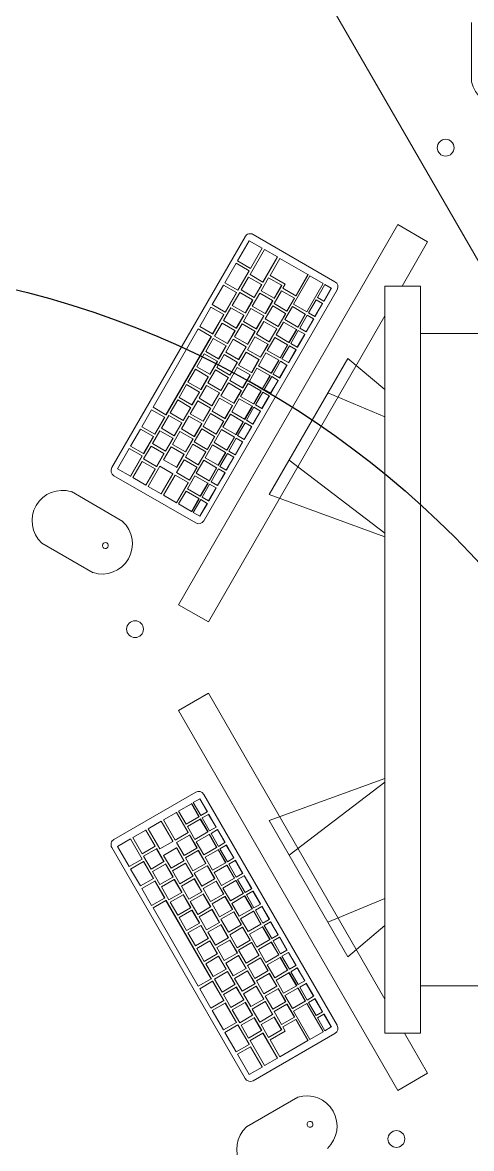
# Model space of a CAD drawing. Header units: millimetres. Extents: x 155920 to 295199, y -4084 to 97293.
# Drawn here: x 175965 to 176446, y 23369 to 24574 of the extents above; entities that cross this region are included whole.
import ezdxf

# ---------------------------------------------------------------- set-up
doc = ezdxf.new("R2010")
doc.units = ezdxf.units.MM
doc.header["$MEASUREMENT"] = 0
for name, color, linetype, lineweight in [('A-GENM', 8, 'CONTINUOUS', 9), ('E-ELEC-EQPM', 8, 'CONTINUOUS', 9), ('I-FURN', 8, 'CONTINUOUS', 9)]:
    doc.layers.add(name, color=color, linetype=linetype, lineweight=lineweight)
doc.layers.add('Social Distancing', color=7, linetype='CONTINUOUS')

msp = doc.modelspace()

# ---------------------------------------------------------------- linework, layer by layer
at = {"layer": 'A-GENM'}
for p, q in [((176445.9, 24574.1), (176445.9, 24510.6)), ((176060.5, 24097.6), (176203.3, 24344.8)), ((176212, 24347.2), (176299.6, 24296.6)), ((176207.7, 24340.5), (176195.2, 24318.9)), ((176221.5, 24332.5), (176207.7, 24340.5)), ((176224.1, 24331.1), (176208.6, 24304.2)), ((176209, 24310.9), (176221.5, 24332.5)), ((176221.7, 24332.4), (176209.2, 24310.8)), ((176221.5, 24332.5), (176221.7, 24332.4)), ((176237.9, 24323.1), (176224.1, 24331.1)), ((176195.2, 24318.9), (176209, 24310.9)), ((176222.4, 24296.2), (176237.9, 24323.1)), ((176238.1, 24322.9), (176222.6, 24296.1)), ((176240.5, 24321.6), (176230, 24303.4)), ((176237.9, 24323.1), (176238.1, 24322.9)), ((176270.7, 24304.2), (176240.5, 24321.6)), ((176193.7, 24316.3), (176181.7, 24295.5)), ((176207.5, 24308.3), (176193.7, 24316.3)), ((176195.5, 24287.5), (176207.5, 24308.3)), ((176207.7, 24308.2), (176195.7, 24287.4)), ((176207.5, 24308.3), (176207.7, 24308.2)), ((176209, 24310.9), (176209.2, 24310.8)), ((176181.7, 24295.5), (176195.5, 24287.5)), ((176207.1, 24301.6), (176199.1, 24287.8)), ((176220.9, 24293.6), (176207.1, 24301.6)), ((176208.6, 24304.2), (176222.4, 24296.2)), ((176212.9, 24279.8), (176220.9, 24293.6)), ((176221.1, 24293.5), (176213.1, 24279.6)), ((176228.5, 24300.8), (176220.5, 24287)), ((176220.9, 24293.6), (176221.1, 24293.5)), ((176222.4, 24296.2), (176222.6, 24296.1)), ((176242.3, 24292.8), (176228.5, 24300.8)), ((176230, 24303.4), (176246.4, 24293.9)), ((176246.4, 24293.9), (176243.9, 24289.6)), ((176272.8, 24302.9), (176255.3, 24272.6)), ((176257.7, 24281.6), (176270.7, 24304.2)), ((176270.9, 24304), (176257.9, 24281.5)), ((176269.3, 24264.5), (176286.8, 24294.8)), ((176287.1, 24294.7), (176269.6, 24264.4)), ((176270.7, 24304.2), (176270.9, 24304)), ((176286.8, 24294.8), (176272.8, 24302.9)), ((176288.8, 24293.7), (176280.8, 24279.8)), ((176286.8, 24294.8), (176287.1, 24294.7)), ((176295.7, 24289.7), (176288.8, 24293.7)), ((176301.9, 24287.9), (176159.1, 24040.6)), ((176180.2, 24292.9), (176168.2, 24272.1)), ((176194, 24284.9), (176180.2, 24292.9)), ((176182, 24264.1), (176194, 24284.9)), ((176194.2, 24284.8), (176182.2, 24264)), ((176197.6, 24285.2), (176189.6, 24271.3)), ((176194, 24284.9), (176194.2, 24284.8)), ((176195.5, 24287.5), (176195.7, 24287.4)), ((176211.4, 24277.2), (176197.6, 24285.2)), ((176199.1, 24287.8), (176212.9, 24279.8)), ((176219, 24284.4), (176211, 24270.5)), ((176232.8, 24276.4), (176219, 24284.4)), ((176220.5, 24287), (176234.3, 24279)), ((176234.3, 24279), (176242.3, 24292.8)), ((176242.4, 24287), (176234.4, 24273.2)), ((176242.5, 24292.7), (176234.5, 24278.8)), ((176242.3, 24292.8), (176242.5, 24292.7)), ((176256.2, 24279), (176242.4, 24287)), ((176243.9, 24289.6), (176257.7, 24281.6)), ((176257.7, 24281.6), (176257.9, 24281.5)), ((176287.7, 24275.9), (176295.7, 24289.7)), ((176295.9, 24289.6), (176287.9, 24275.7)), ((176295.7, 24289.7), (176295.9, 24289.6)), ((176166.7, 24269.5), (176154.7, 24248.7)), ((176180.5, 24261.5), (176166.7, 24269.5)), ((176168.2, 24272.1), (176182, 24264.1)), ((176189.6, 24271.3), (176203.4, 24263.3)), ((176203.4, 24263.3), (176211.4, 24277.2)), ((176211.6, 24277), (176203.6, 24263.2)), ((176211, 24270.5), (176224.8, 24262.5)), ((176211.4, 24277.2), (176211.6, 24277)), ((176212.9, 24279.8), (176213.1, 24279.6)), ((176224.8, 24262.5), (176232.8, 24276.4)), ((176232.9, 24270.6), (176224.9, 24256.7)), ((176233, 24276.2), (176225, 24262.4)), ((176232.8, 24276.4), (176233, 24276.2)), ((176246.7, 24262.6), (176232.9, 24270.6)), ((176234.3, 24279), (176234.5, 24278.8)), ((176234.4, 24273.2), (176248.2, 24265.2)), ((176254, 24269.9), (176246, 24256)), ((176248.2, 24265.2), (176256.2, 24279)), ((176256.4, 24278.9), (176248.4, 24265)), ((176267.8, 24261.9), (176254, 24269.9)), ((176255.3, 24272.6), (176269.3, 24264.5)), ((176256.2, 24279), (176256.4, 24278.9)), ((176279.3, 24277.2), (176271.3, 24263.4)), ((176278.2, 24259.4), (176286.2, 24273.3)), ((176286.4, 24273.1), (176278.4, 24259.3)), ((176286.2, 24273.3), (176279.3, 24277.2)), ((176280.8, 24279.8), (176287.7, 24275.9)), ((176286.2, 24273.3), (176286.4, 24273.1)), ((176287.7, 24275.9), (176287.9, 24275.7)), ((176168.5, 24240.7), (176180.5, 24261.5)), ((176180.7, 24261.4), (176168.7, 24240.6)), ((176188.1, 24268.7), (176180.1, 24254.9)), ((176180.5, 24261.5), (176180.7, 24261.4)), ((176182, 24264.1), (176182.2, 24264)), ((176201.9, 24260.7), (176188.1, 24268.7)), ((176193.9, 24246.9), (176201.9, 24260.7)), ((176202.1, 24260.6), (176194.1, 24246.7)), ((176209.5, 24267.9), (176201.5, 24254)), ((176201.9, 24260.7), (176202.1, 24260.6)), ((176203.4, 24263.3), (176203.6, 24263.2)), ((176223.3, 24259.9), (176209.5, 24267.9)), ((176215.3, 24246.1), (176223.3, 24259.9)), ((176223.5, 24259.8), (176215.5, 24245.9)), ((176223.3, 24259.9), (176223.5, 24259.8)), ((176224.8, 24262.5), (176225, 24262.4)), ((176238.7, 24248.7), (176246.7, 24262.6)), ((176246.9, 24262.4), (176238.9, 24248.6)), ((176246.7, 24262.6), (176246.9, 24262.4)), ((176248.2, 24265.2), (176248.4, 24265)), ((176259.8, 24248.1), (176267.8, 24261.9)), ((176268.1, 24261.8), (176260.1, 24247.9)), ((176269.8, 24260.8), (176261.8, 24246.9)), ((176267.8, 24261.9), (176268.1, 24261.8)), ((176269.3, 24264.5), (176269.6, 24264.4)), ((176276.7, 24256.8), (176269.8, 24260.8)), ((176271.3, 24263.4), (176278.2, 24259.4)), ((176278.2, 24259.4), (176278.4, 24259.3)), ((176153.2, 24246.1), (176104.7, 24162.1)), ((176167, 24238.1), (176153.2, 24246.1)), ((176154.7, 24248.7), (176168.5, 24240.7)), ((176178.6, 24252.3), (176170.6, 24238.4)), ((176192.4, 24244.3), (176178.6, 24252.3)), ((176180.1, 24254.9), (176193.9, 24246.9)), ((176200, 24251.5), (176192, 24237.6)), ((176193.9, 24246.9), (176194.1, 24246.7)), ((176213.8, 24243.5), (176200, 24251.5)), ((176201.5, 24254), (176215.3, 24246.1)), ((176215.3, 24246.1), (176215.5, 24245.9)), ((176223.4, 24254.1), (176215.4, 24240.3)), ((176237.2, 24246.1), (176223.4, 24254.1)), ((176224.9, 24256.7), (176238.7, 24248.7)), ((176229.2, 24232.3), (176237.2, 24246.1)), ((176237.4, 24246), (176229.4, 24232.1)), ((176244.5, 24253.4), (176236.5, 24239.6)), ((176237.2, 24246.1), (176237.4, 24246)), ((176238.7, 24248.7), (176238.9, 24248.6)), ((176258.3, 24245.5), (176244.5, 24253.4)), ((176246, 24256), (176259.8, 24248.1)), ((176250.3, 24231.6), (176258.3, 24245.5)), ((176258.6, 24245.3), (176250.6, 24231.5)), ((176258.3, 24245.5), (176258.6, 24245.3)), ((176259.8, 24248.1), (176260.1, 24247.9)), ((176261.8, 24246.9), (176268.7, 24242.9)), ((176268.7, 24242.9), (176276.7, 24256.8)), ((176276.9, 24256.7), (176268.9, 24242.8)), ((176276.7, 24256.8), (176276.9, 24256.7)), ((176118.5, 24154.1), (176167, 24238.1)), ((176167.2, 24238), (176118.7, 24154)), ((176169.1, 24235.8), (176161.1, 24221.9)), ((176167, 24238.1), (176167.2, 24238)), ((176168.5, 24240.7), (176168.7, 24240.6)), ((176182.9, 24227.8), (176169.1, 24235.8)), ((176170.6, 24238.4), (176184.4, 24230.4)), ((176190.5, 24235), (176182.5, 24221.1)), ((176184.4, 24230.4), (176192.4, 24244.3)), ((176192.6, 24244.1), (176184.6, 24230.3)), ((176204.3, 24227), (176190.5, 24235)), ((176192, 24237.6), (176205.8, 24229.6)), ((176192.4, 24244.3), (176192.6, 24244.1)), ((176205.8, 24229.6), (176213.8, 24243.5)), ((176213.9, 24237.7), (176205.9, 24223.8)), ((176214, 24243.3), (176206, 24229.5)), ((176213.8, 24243.5), (176214, 24243.3)), ((176227.7, 24229.7), (176213.9, 24237.7)), ((176215.4, 24240.3), (176229.2, 24232.3)), ((176235, 24237), (176227, 24223.1)), ((176248.8, 24229), (176235, 24237)), ((176236.5, 24239.6), (176250.3, 24231.6)), ((176260.3, 24244.3), (176252.3, 24230.5)), ((176259.2, 24226.5), (176267.2, 24240.3)), ((176267.4, 24240.2), (176259.4, 24226.4)), ((176267.2, 24240.3), (176260.3, 24244.3)), ((176267.2, 24240.3), (176267.4, 24240.2)), ((176268.7, 24242.9), (176268.9, 24242.8)), ((176161.1, 24221.9), (176174.9, 24214)), ((176174.9, 24214), (176182.9, 24227.8)), ((176183.1, 24227.7), (176175.1, 24213.8)), ((176182.5, 24221.1), (176196.3, 24213.2)), ((176182.9, 24227.8), (176183.1, 24227.7)), ((176184.4, 24230.4), (176184.6, 24230.3)), ((176196.3, 24213.2), (176204.3, 24227)), ((176204.4, 24221.2), (176196.4, 24207.3)), ((176204.5, 24226.9), (176196.5, 24213)), ((176204.3, 24227), (176204.5, 24226.9)), ((176218.2, 24213.2), (176204.4, 24221.2)), ((176205.8, 24229.6), (176206, 24229.5)), ((176205.9, 24223.8), (176219.7, 24215.8)), ((176219.7, 24215.8), (176227.7, 24229.7)), ((176227.9, 24229.5), (176219.9, 24215.7)), ((176227, 24223.1), (176240.8, 24215.2)), ((176227.7, 24229.7), (176227.9, 24229.5)), ((176229.2, 24232.3), (176229.4, 24232.1)), ((176240.8, 24215.2), (176248.8, 24229)), ((176249.1, 24228.9), (176241.1, 24215)), ((176250.8, 24227.9), (176242.8, 24214)), ((176248.8, 24229), (176249.1, 24228.9)), ((176249.7, 24210), (176257.7, 24223.9)), ((176257.9, 24223.8), (176249.9, 24209.9)), ((176250.3, 24231.6), (176250.6, 24231.5)), ((176257.7, 24223.9), (176250.8, 24227.9)), ((176252.3, 24230.5), (176259.2, 24226.5)), ((176257.7, 24223.9), (176257.9, 24223.8)), ((176259.2, 24226.5), (176259.4, 24226.4)), ((176159.6, 24219.3), (176151.6, 24205.5)), ((176173.4, 24211.4), (176159.6, 24219.3)), ((176165.4, 24197.5), (176173.4, 24211.4)), ((176173.6, 24211.2), (176165.6, 24197.4)), ((176181, 24218.5), (176173, 24204.7)), ((176173.4, 24211.4), (176173.6, 24211.2)), ((176174.9, 24214), (176175.1, 24213.8)), ((176194.8, 24210.6), (176181, 24218.5)), ((176186.8, 24196.7), (176194.8, 24210.6)), ((176195, 24210.4), (176187, 24196.6)), ((176194.8, 24210.6), (176195, 24210.4)), ((176196.3, 24213.2), (176196.5, 24213)), ((176210.2, 24199.4), (176218.2, 24213.2)), ((176218.4, 24213.1), (176210.4, 24199.2)), ((176225.5, 24220.5), (176217.5, 24206.7)), ((176218.2, 24213.2), (176218.4, 24213.1)), ((176219.7, 24215.8), (176219.9, 24215.7)), ((176239.3, 24212.6), (176225.5, 24220.5)), ((176231.3, 24198.7), (176239.3, 24212.6)), ((176239.6, 24212.4), (176231.6, 24198.6)), ((176241.3, 24211.4), (176233.3, 24197.6)), ((176239.3, 24212.6), (176239.6, 24212.4)), ((176240.8, 24215.2), (176241.1, 24215)), ((176248.2, 24207.4), (176241.3, 24211.4)), ((176242.8, 24214), (176249.7, 24210)), ((176249.7, 24210), (176249.9, 24209.9)), ((176150.1, 24202.9), (176142.1, 24189)), ((176163.9, 24194.9), (176150.1, 24202.9)), ((176151.6, 24205.5), (176165.4, 24197.5)), ((176171.5, 24202.1), (176163.5, 24188.2)), ((176165.4, 24197.5), (176165.6, 24197.4)), ((176185.3, 24194.1), (176171.5, 24202.1)), ((176173, 24204.7), (176186.8, 24196.7)), ((176186.8, 24196.7), (176187, 24196.6)), ((176194.9, 24204.7), (176186.9, 24190.9)), ((176208.7, 24196.8), (176194.9, 24204.7)), ((176196.4, 24207.3), (176210.2, 24199.4)), ((176200.7, 24182.9), (176208.7, 24196.8)), ((176216, 24204.1), (176208, 24190.2)), ((176208.7, 24196.8), (176208.9, 24196.6)), ((176210.2, 24199.4), (176210.4, 24199.2)), ((176229.8, 24196.1), (176216, 24204.1)), ((176217.5, 24206.7), (176231.3, 24198.7)), ((176231.3, 24198.7), (176231.6, 24198.6)), ((176233.3, 24197.6), (176240.2, 24193.6)), ((176240.2, 24193.6), (176248.2, 24207.4)), ((176248.4, 24207.3), (176240.4, 24193.4)), ((176248.2, 24207.4), (176248.4, 24207.3)), ((176140.6, 24186.4), (176132.6, 24172.6)), ((176154.4, 24178.5), (176140.6, 24186.4)), ((176142.1, 24189), (176155.9, 24181.1)), ((176162, 24185.6), (176154, 24171.8)), ((176155.9, 24181.1), (176163.9, 24194.9)), ((176164.1, 24194.8), (176156.1, 24180.9)), ((176175.8, 24177.7), (176162, 24185.6)), ((176163.5, 24188.2), (176177.3, 24180.2)), ((176163.9, 24194.9), (176164.1, 24194.8)), ((176177.3, 24180.2), (176185.3, 24194.1)), ((176185.4, 24188.3), (176177.4, 24174.4)), ((176185.5, 24194), (176177.5, 24180.1)), ((176185.3, 24194.1), (176185.5, 24194)), ((176199.2, 24180.3), (176185.4, 24188.3)), ((176186.9, 24190.9), (176200.7, 24182.9)), ((176206.5, 24187.6), (176198.5, 24173.8)), ((176208.9, 24196.6), (176200.9, 24182.8)), ((176220.3, 24179.6), (176206.5, 24187.6)), ((176208, 24190.2), (176221.8, 24182.2)), ((176221.8, 24182.2), (176229.8, 24196.1)), ((176230.1, 24196), (176222.1, 24182.1)), ((176231.8, 24195), (176223.8, 24181.1)), ((176229.8, 24196.1), (176230.1, 24196)), ((176230.7, 24177.1), (176238.7, 24191)), ((176238.9, 24190.8), (176230.9, 24177)), ((176238.7, 24191), (176231.8, 24195)), ((176238.7, 24191), (176238.9, 24190.8)), ((176240.2, 24193.6), (176240.4, 24193.4)), ((176132.6, 24172.6), (176146.4, 24164.6)), ((176146.4, 24164.6), (176154.4, 24178.5)), ((176154.6, 24178.3), (176146.6, 24164.5)), ((176154.4, 24178.5), (176154.6, 24178.3)), ((176155.9, 24181.1), (176156.1, 24180.9)), ((176167.8, 24163.8), (176175.8, 24177.7)), ((176176, 24177.5), (176168, 24163.7)), ((176175.8, 24177.7), (176176, 24177.5)), ((176177.3, 24180.2), (176177.5, 24180.1)), ((176177.4, 24174.4), (176191.2, 24166.5)), ((176191.2, 24166.5), (176199.2, 24180.3)), ((176199.4, 24180.2), (176191.4, 24166.3)), ((176198.5, 24173.8), (176212.3, 24165.8)), ((176199.2, 24180.3), (176199.4, 24180.2)), ((176200.7, 24182.9), (176200.9, 24182.8)), ((176212.3, 24165.8), (176220.3, 24179.6)), ((176220.6, 24179.5), (176212.6, 24165.7)), ((176222.3, 24178.5), (176214.3, 24164.7)), ((176220.3, 24179.6), (176220.6, 24179.5)), ((176221.2, 24160.7), (176229.2, 24174.5)), ((176229.4, 24174.4), (176221.4, 24160.5)), ((176221.8, 24182.2), (176222.1, 24182.1)), ((176229.2, 24174.5), (176222.3, 24178.5)), ((176223.8, 24181.1), (176230.7, 24177.1)), ((176229.2, 24174.5), (176229.4, 24174.4)), ((176230.7, 24177.1), (176230.9, 24177)), ((176104.7, 24162.1), (176118.5, 24154.1)), ((176131.1, 24170), (176123.1, 24156.1)), ((176144.9, 24162), (176131.1, 24170)), ((176136.9, 24148.1), (176144.9, 24162)), ((176145.1, 24161.9), (176137.1, 24148)), ((176152.5, 24169.2), (176144.5, 24155.3)), ((176144.9, 24162), (176145.1, 24161.9)), ((176146.4, 24164.6), (176146.6, 24164.5)), ((176166.3, 24161.2), (176152.5, 24169.2)), ((176154, 24171.8), (176167.8, 24163.8)), ((176158.3, 24147.3), (176166.3, 24161.2)), ((176166.5, 24161.1), (176158.5, 24147.2)), ((176166.3, 24161.2), (176166.5, 24161.1)), ((176167.8, 24163.8), (176168, 24163.7)), ((176175.9, 24171.8), (176167.9, 24158)), ((176189.7, 24163.9), (176175.9, 24171.8)), ((176181.7, 24150), (176189.7, 24163.9)), ((176189.9, 24163.7), (176181.9, 24149.9)), ((176197, 24171.2), (176189, 24157.3)), ((176189.7, 24163.9), (176189.9, 24163.7)), ((176191.2, 24166.5), (176191.4, 24166.3)), ((176210.8, 24163.2), (176197, 24171.2)), ((176202.8, 24149.3), (176210.8, 24163.2)), ((176211.1, 24163.1), (176203.1, 24149.2)), ((176212.8, 24162.1), (176204.8, 24148.2)), ((176210.8, 24163.2), (176211.1, 24163.1)), ((176212.3, 24165.8), (176212.6, 24165.7)), ((176219.7, 24158.1), (176212.8, 24162.1)), ((176214.3, 24164.7), (176221.2, 24160.7)), ((176221.2, 24160.7), (176221.4, 24160.5)), ((176103.2, 24159.5), (176092.7, 24141.3)), ((176117, 24151.5), (176103.2, 24159.5)), ((176106.5, 24133.4), (176117, 24151.5)), ((176117.2, 24151.4), (176106.7, 24133.2)), ((176121.6, 24153.5), (176113.6, 24139.7)), ((176117, 24151.5), (176117.2, 24151.4)), ((176118.5, 24154.1), (176118.7, 24154)), ((176135.4, 24145.5), (176121.6, 24153.5)), ((176123.1, 24156.1), (176136.9, 24148.1)), ((176143, 24152.7), (176135, 24138.9)), ((176156.8, 24144.7), (176143, 24152.7)), ((176144.5, 24155.3), (176158.3, 24147.3)), ((176166.4, 24155.4), (176158.4, 24141.5)), ((176180.2, 24147.4), (176166.4, 24155.4)), ((176167.9, 24158), (176181.7, 24150)), ((176187.5, 24154.7), (176179.5, 24140.9)), ((176181.7, 24150), (176181.9, 24149.9)), ((176201.3, 24146.7), (176187.5, 24154.7)), ((176189, 24157.3), (176202.8, 24149.3)), ((176202.8, 24149.3), (176203.1, 24149.2)), ((176211.7, 24144.2), (176219.7, 24158.1)), ((176219.9, 24157.9), (176211.9, 24144.1)), ((176219.7, 24158.1), (176219.9, 24157.9)), ((176091.2, 24138.7), (176080.7, 24120.5)), ((176105, 24130.8), (176091.2, 24138.7)), ((176092.7, 24141.3), (176106.5, 24133.4)), ((176112.1, 24137.1), (176104.1, 24123.2)), ((176125.9, 24129.1), (176112.1, 24137.1)), ((176113.6, 24139.7), (176127.4, 24131.7)), ((176127.4, 24131.7), (176135.4, 24145.5)), ((176135.6, 24145.4), (176127.6, 24131.6)), ((176135, 24138.9), (176148.8, 24130.9)), ((176135.4, 24145.5), (176135.6, 24145.4)), ((176136.9, 24148.1), (176137.1, 24148)), ((176148.8, 24130.9), (176156.8, 24144.7)), ((176156.9, 24138.9), (176148.9, 24125.1)), ((176157, 24144.6), (176149, 24130.7)), ((176156.8, 24144.7), (176157, 24144.6)), ((176170.7, 24130.9), (176156.9, 24138.9)), ((176158.3, 24147.3), (176158.5, 24147.2)), ((176158.4, 24141.5), (176172.2, 24133.5)), ((176178, 24138.3), (176170, 24124.4)), ((176172.2, 24133.5), (176180.2, 24147.4)), ((176180.4, 24147.3), (176172.4, 24133.4)), ((176191.8, 24130.3), (176178, 24138.3)), ((176179.5, 24140.9), (176193.3, 24132.9)), ((176180.2, 24147.4), (176180.4, 24147.3)), ((176193.3, 24132.9), (176201.3, 24146.7)), ((176201.6, 24146.6), (176193.6, 24132.7)), ((176203.3, 24145.6), (176195.3, 24131.8)), ((176201.3, 24146.7), (176201.6, 24146.6)), ((176202.2, 24127.8), (176210.2, 24141.6)), ((176210.4, 24141.5), (176202.4, 24127.6)), ((176210.2, 24141.6), (176203.3, 24145.6)), ((176204.8, 24148.2), (176211.7, 24144.2)), ((176210.2, 24141.6), (176210.4, 24141.5)), ((176211.7, 24144.2), (176211.9, 24144.1)), ((176094.5, 24112.6), (176105, 24130.8)), ((176105.2, 24130.6), (176094.7, 24112.4)), ((176105, 24130.8), (176105.2, 24130.6)), ((176106.5, 24133.4), (176106.7, 24133.2)), ((176117.9, 24115.2), (176125.9, 24129.1)), ((176126.1, 24129), (176118.1, 24115.1)), ((176133.5, 24136.3), (176125.5, 24122.4)), ((176125.9, 24129.1), (176126.1, 24129)), ((176127.4, 24131.7), (176127.6, 24131.6)), ((176147.3, 24128.3), (176133.5, 24136.3)), ((176139.3, 24114.4), (176147.3, 24128.3)), ((176147.5, 24128.2), (176139.5, 24114.3)), ((176147.3, 24128.3), (176147.5, 24128.2)), ((176148.8, 24130.9), (176149, 24130.7)), ((176148.9, 24125.1), (176162.7, 24117.1)), ((176162.7, 24117.1), (176170.7, 24130.9)), ((176170.9, 24130.8), (176162.9, 24117)), ((176170, 24124.4), (176183.8, 24116.4)), ((176170.7, 24130.9), (176170.9, 24130.8)), ((176172.2, 24133.5), (176172.4, 24133.4)), ((176183.8, 24116.4), (176191.8, 24130.3)), ((176192.1, 24130.1), (176184.1, 24116.3)), ((176193.8, 24129.2), (176185.8, 24115.3)), ((176191.8, 24130.3), (176192.1, 24130.1)), ((176192.7, 24111.3), (176200.7, 24125.2)), ((176200.9, 24125), (176192.9, 24111.2)), ((176193.3, 24132.9), (176193.6, 24132.7)), ((176200.7, 24125.2), (176193.8, 24129.2)), ((176195.3, 24131.8), (176202.2, 24127.8)), ((176200.7, 24125.2), (176200.9, 24125)), ((176202.2, 24127.8), (176202.4, 24127.6)), ((176079.2, 24117.9), (176066.7, 24096.3)), ((176093, 24110), (176079.2, 24117.9)), ((176080.7, 24120.5), (176094.5, 24112.6)), ((176094.5, 24112.6), (176094.7, 24112.4)), ((176102.6, 24120.6), (176094.6, 24106.8)), ((176116.4, 24112.6), (176102.6, 24120.6)), ((176104.1, 24123.2), (176117.9, 24115.2)), ((176108.4, 24098.8), (176116.4, 24112.6)), ((176116.6, 24112.5), (176108.6, 24098.6)), ((176124, 24119.8), (176116, 24106)), ((176116.4, 24112.6), (176116.6, 24112.5)), ((176117.9, 24115.2), (176118.1, 24115.1)), ((176137.8, 24111.8), (176124, 24119.8)), ((176125.5, 24122.4), (176139.3, 24114.4)), ((176139.3, 24114.4), (176139.5, 24114.3)), ((176147.4, 24122.5), (176139.4, 24108.6)), ((176161.2, 24114.5), (176147.4, 24122.5)), ((176153.2, 24100.6), (176161.2, 24114.5)), ((176161.4, 24114.4), (176153.4, 24100.5)), ((176168.5, 24121.8), (176160.5, 24108)), ((176161.2, 24114.5), (176161.4, 24114.4)), ((176162.7, 24117.1), (176162.9, 24117)), ((176182.3, 24113.8), (176168.5, 24121.8)), ((176174.3, 24100), (176182.3, 24113.8)), ((176182.6, 24113.7), (176174.6, 24099.8)), ((176184.3, 24112.7), (176176.3, 24098.8)), ((176182.3, 24113.8), (176182.6, 24113.7)), ((176183.8, 24116.4), (176184.1, 24116.3)), ((176191.2, 24108.7), (176184.3, 24112.7)), ((176185.8, 24115.3), (176192.7, 24111.3)), ((176080.5, 24088.3), (176093, 24110)), ((176093.2, 24109.8), (176080.7, 24088.2)), ((176093.1, 24104.2), (176083.1, 24086.8)), ((176093, 24110), (176093.2, 24109.8)), ((176106.9, 24096.2), (176093.1, 24104.2)), ((176094.6, 24106.8), (176108.4, 24098.8)), ((176116, 24106), (176129.8, 24098)), ((176129.8, 24098), (176137.8, 24111.8)), ((176137.9, 24106), (176129.9, 24092.2)), ((176138, 24111.7), (176130, 24097.8)), ((176137.8, 24111.8), (176138, 24111.7)), ((176151.7, 24098), (176137.9, 24106)), ((176139.4, 24108.6), (176153.2, 24100.6)), ((176159, 24105.4), (176151, 24091.5)), ((176153.2, 24100.6), (176153.4, 24100.5)), ((176172.8, 24097.4), (176159, 24105.4)), ((176160.5, 24108), (176174.3, 24100)), ((176183.2, 24094.9), (176191.2, 24108.7)), ((176191.4, 24108.6), (176183.4, 24094.7)), ((176191.2, 24108.7), (176191.4, 24108.6)), ((176192.7, 24111.3), (176192.9, 24111.2)), ((176150.4, 24038.3), (176062.8, 24088.9)), ((176066.7, 24096.3), (176080.5, 24088.3)), ((176080.5, 24088.3), (176080.7, 24088.2)), ((176096.9, 24078.9), (176106.9, 24096.2)), ((176107.1, 24096), (176097.1, 24078.7)), ((176112, 24099), (176099.5, 24077.4)), ((176106.9, 24096.2), (176107.1, 24096)), ((176108.4, 24098.8), (176108.6, 24098.6)), ((176125.8, 24091), (176112, 24099)), ((176113.3, 24069.4), (176125.8, 24091)), ((176126, 24090.9), (176113.5, 24069.3)), ((176128.4, 24089.6), (176115.9, 24067.9)), ((176125.8, 24091), (176126, 24090.9)), ((176142.2, 24081.6), (176128.4, 24089.6)), ((176129.8, 24098), (176130, 24097.8)), ((176129.9, 24092.2), (176143.7, 24084.2)), ((176149.5, 24088.9), (176141.5, 24075)), ((176143.7, 24084.2), (176151.7, 24098)), ((176151.9, 24097.9), (176143.9, 24084)), ((176163.3, 24080.9), (176149.5, 24088.9)), ((176151, 24091.5), (176164.8, 24083.5)), ((176151.7, 24098), (176151.9, 24097.9)), ((176164.8, 24083.5), (176172.8, 24097.4)), ((176173.1, 24097.2), (176165.1, 24083.4)), ((176174.8, 24096.2), (176166.8, 24082.4)), ((176172.8, 24097.4), (176173.1, 24097.2)), ((176173.7, 24078.4), (176181.7, 24092.3)), ((176181.9, 24092.1), (176173.9, 24078.3)), ((176174.3, 24100), (176174.6, 24099.8)), ((176181.7, 24092.3), (176174.8, 24096.2)), ((176176.3, 24098.8), (176183.2, 24094.9)), ((176181.7, 24092.3), (176181.9, 24092.1)), ((176183.2, 24094.9), (176183.4, 24094.7)), ((176083.1, 24086.8), (176096.9, 24078.9)), ((176096.9, 24078.9), (176097.1, 24078.7)), ((176099.5, 24077.4), (176113.3, 24069.4)), ((176129.7, 24059.9), (176142.2, 24081.6)), ((176142.4, 24081.4), (176129.9, 24059.8)), ((176142.2, 24081.6), (176142.4, 24081.4)), ((176143.7, 24084.2), (176143.9, 24084)), ((176155.3, 24067.1), (176163.3, 24080.9)), ((176163.6, 24080.8), (176155.6, 24066.9)), ((176165.3, 24079.8), (176157.3, 24065.9)), ((176163.3, 24080.9), (176163.6, 24080.8)), ((176164.8, 24083.5), (176165.1, 24083.4)), ((176172.2, 24075.8), (176165.3, 24079.8)), ((176166.8, 24082.4), (176173.7, 24078.4)), ((176173.7, 24078.4), (176173.9, 24078.3)), ((176072.2, 24040), (176017.2, 24071.8)), ((176113.3, 24069.4), (176113.5, 24069.3)), ((176115.9, 24067.9), (176129.7, 24059.9)), ((176140, 24072.4), (176132, 24058.6)), ((176153.8, 24064.5), (176140, 24072.4)), ((176141.5, 24075), (176155.3, 24067.1)), ((176145.8, 24050.6), (176153.8, 24064.5)), ((176154.1, 24064.3), (176146.1, 24050.5)), ((176153.8, 24064.5), (176154.1, 24064.3)), ((176155.3, 24067.1), (176155.6, 24066.9)), ((176157.3, 24065.9), (176164.2, 24061.9)), ((176164.2, 24061.9), (176172.2, 24075.8)), ((176172.4, 24075.7), (176164.4, 24061.8)), ((176172.2, 24075.8), (176172.4, 24075.7)), ((176129.7, 24059.9), (176129.9, 24059.8)), ((176132, 24058.6), (176145.8, 24050.6)), ((176155.8, 24063.3), (176147.8, 24049.5)), ((176154.7, 24045.5), (176162.7, 24059.3)), ((176162.9, 24059.2), (176154.9, 24045.4)), ((176162.7, 24059.3), (176155.8, 24063.3)), ((176162.7, 24059.3), (176162.9, 24059.2)), ((176164.2, 24061.9), (176164.4, 24061.8)), ((176145.8, 24050.6), (176146.1, 24050.5)), ((176147.8, 24049.5), (176154.7, 24045.5)), ((176154.7, 24045.5), (176154.9, 24045.4)), ((175985.5, 24016.8), (176040.5, 23985)), ((176150.4, 23750), (176062.8, 23699.4)), ((176154.7, 23742.8), (176147.8, 23738.8)), ((176147.8, 23738.8), (176155.8, 23725)), ((176154.9, 23742.9), (176154.7, 23742.8)), ((176162.7, 23728.9), (176154.7, 23742.8)), ((176154.9, 23742.9), (176162.9, 23729.1)), ((176301.9, 23500.4), (176159.1, 23747.7)), ((176129.7, 23728.4), (176115.9, 23720.4)), ((176129.9, 23728.5), (176129.7, 23728.4)), ((176142.2, 23706.7), (176129.7, 23728.4)), ((176129.9, 23728.5), (176142.4, 23706.8)), ((176145.8, 23737.7), (176132, 23729.7)), ((176132, 23729.7), (176140, 23715.8)), ((176146.1, 23737.8), (176145.8, 23737.7)), ((176153.8, 23723.8), (176145.8, 23737.7)), ((176146.1, 23737.8), (176154.1, 23724)), ((176155.8, 23725), (176162.7, 23728.9)), ((176162.9, 23729.1), (176162.7, 23728.9)), ((176164.4, 23726.5), (176164.2, 23726.3)), ((176164.4, 23726.5), (176172.4, 23712.6)), ((176113.3, 23718.9), (176099.5, 23710.9)), ((176113.5, 23719), (176113.3, 23718.9)), ((176125.8, 23697.2), (176113.3, 23718.9)), ((176113.5, 23719), (176126, 23697.4)), ((176115.9, 23720.4), (176128.4, 23698.7)), ((176140, 23715.8), (176153.8, 23723.8)), ((176155.3, 23721.2), (176141.5, 23713.2)), ((176154.1, 23724), (176153.8, 23723.8)), ((176155.6, 23721.4), (176155.3, 23721.2)), ((176163.3, 23707.4), (176155.3, 23721.2)), ((176155.6, 23721.4), (176163.6, 23707.5)), ((176164.2, 23726.3), (176157.3, 23722.4)), ((176157.3, 23722.4), (176165.3, 23708.5)), ((176172.2, 23712.5), (176164.2, 23726.3)), ((176096.9, 23709.4), (176083.1, 23701.5)), ((176097.1, 23709.6), (176096.9, 23709.4)), ((176106.9, 23692.1), (176096.9, 23709.4)), ((176097.1, 23709.6), (176107.1, 23692.2)), ((176099.5, 23710.9), (176112, 23689.3)), ((176128.4, 23698.7), (176142.2, 23706.7)), ((176143.7, 23704.1), (176129.9, 23696.1)), ((176141.5, 23713.2), (176149.5, 23699.4)), ((176142.4, 23706.8), (176142.2, 23706.7)), ((176143.9, 23704.2), (176143.7, 23704.1)), ((176151.7, 23690.2), (176143.7, 23704.1)), ((176143.9, 23704.2), (176151.9, 23690.4)), ((176149.5, 23699.4), (176163.3, 23707.4)), ((176164.8, 23704.8), (176151, 23696.8)), ((176163.6, 23707.5), (176163.3, 23707.4)), ((176165.1, 23704.9), (176164.8, 23704.8)), ((176172.8, 23690.9), (176164.8, 23704.8)), ((176165.1, 23704.9), (176173.1, 23691.1)), ((176165.3, 23708.5), (176172.2, 23712.5)), ((176173.7, 23709.9), (176166.8, 23705.9)), ((176166.8, 23705.9), (176174.8, 23692)), ((176172.4, 23712.6), (176172.2, 23712.5)), ((176173.9, 23710), (176173.7, 23709.9)), ((176181.7, 23696), (176173.7, 23709.9)), ((176173.9, 23710), (176181.9, 23696.2)), ((176060.5, 23690.7), (176203.3, 23443.4)), ((176080.5, 23700), (176066.7, 23692)), ((176066.7, 23692), (176079.2, 23670.3)), ((176080.7, 23700.1), (176080.5, 23700)), ((176093, 23678.3), (176080.5, 23700)), ((176080.7, 23700.1), (176093.2, 23678.4)), ((176083.1, 23701.5), (176093.1, 23684.1)), ((176093.1, 23684.1), (176106.9, 23692.1)), ((176107.1, 23692.2), (176106.9, 23692.1)), ((176112, 23689.3), (176125.8, 23697.2)), ((176129.8, 23690.3), (176116, 23682.3)), ((176126, 23697.4), (176125.8, 23697.2)), ((176130, 23690.4), (176129.8, 23690.3)), ((176137.8, 23676.5), (176129.8, 23690.3)), ((176129.9, 23696.1), (176137.9, 23682.3)), ((176130, 23690.4), (176138, 23676.6)), ((176151, 23696.8), (176159, 23682.9)), ((176151.9, 23690.4), (176151.7, 23690.2)), ((176159, 23682.9), (176172.8, 23690.9)), ((176173.1, 23691.1), (176172.8, 23690.9)), ((176174.8, 23692), (176181.7, 23696)), ((176183.2, 23693.4), (176176.3, 23689.4)), ((176181.9, 23696.2), (176181.7, 23696)), ((176183.4, 23693.6), (176183.2, 23693.4)), ((176191.2, 23679.6), (176183.2, 23693.4)), ((176183.4, 23693.6), (176191.4, 23679.7)), ((176079.2, 23670.3), (176093, 23678.3)), ((176093.2, 23678.4), (176093, 23678.3)), ((176108.4, 23689.5), (176094.6, 23681.5)), ((176094.6, 23681.5), (176102.6, 23667.7)), ((176108.6, 23689.6), (176108.4, 23689.5)), ((176116.4, 23675.7), (176108.4, 23689.5)), ((176108.6, 23689.6), (176116.6, 23675.8)), ((176116, 23682.3), (176124, 23668.5)), ((176137.9, 23682.3), (176151.7, 23690.2)), ((176153.2, 23687.6), (176139.4, 23679.7)), ((176139.4, 23679.7), (176147.4, 23665.8)), ((176153.4, 23687.8), (176153.2, 23687.6)), ((176161.2, 23673.8), (176153.2, 23687.6)), ((176153.4, 23687.8), (176161.4, 23673.9)), ((176174.3, 23688.3), (176160.5, 23680.3)), ((176160.5, 23680.3), (176168.5, 23666.5)), ((176174.6, 23688.5), (176174.3, 23688.3)), ((176182.3, 23674.5), (176174.3, 23688.3)), ((176174.6, 23688.5), (176182.6, 23674.6)), ((176176.3, 23689.4), (176184.3, 23675.6)), ((176184.3, 23675.6), (176191.2, 23679.6)), ((176191.4, 23679.7), (176191.2, 23679.6)), ((176094.5, 23675.7), (176080.7, 23667.7)), ((176080.7, 23667.7), (176091.2, 23649.6)), ((176094.7, 23675.9), (176094.5, 23675.7)), ((176105, 23657.5), (176094.5, 23675.7)), ((176094.7, 23675.9), (176105.2, 23657.7)), ((176102.6, 23667.7), (176116.4, 23675.7)), ((176117.9, 23673.1), (176104.1, 23665.1)), ((176116.6, 23675.8), (176116.4, 23675.7)), ((176118.1, 23673.2), (176117.9, 23673.1)), ((176125.9, 23659.2), (176117.9, 23673.1)), ((176118.1, 23673.2), (176126.1, 23659.3)), ((176124, 23668.5), (176137.8, 23676.5)), ((176139.3, 23673.9), (176125.5, 23665.9)), ((176138, 23676.6), (176137.8, 23676.5)), ((176139.5, 23674), (176139.3, 23673.9)), ((176147.3, 23660), (176139.3, 23673.9)), ((176139.5, 23674), (176147.5, 23660.1)), ((176147.4, 23665.8), (176161.2, 23673.8)), ((176162.7, 23671.2), (176148.9, 23663.2)), ((176161.4, 23673.9), (176161.2, 23673.8)), ((176162.9, 23671.3), (176162.7, 23671.2)), ((176170.7, 23657.3), (176162.7, 23671.2)), ((176162.9, 23671.3), (176170.9, 23657.5)), ((176168.5, 23666.5), (176182.3, 23674.5)), ((176183.8, 23671.9), (176170, 23663.9)), ((176182.6, 23674.6), (176182.3, 23674.5)), ((176184.1, 23672), (176183.8, 23671.9)), ((176191.8, 23658), (176183.8, 23671.9)), ((176184.1, 23672), (176192.1, 23658.1)), ((176192.7, 23677), (176185.8, 23673)), ((176185.8, 23673), (176193.8, 23659.1)), ((176192.9, 23677.1), (176192.7, 23677)), ((176200.7, 23663.1), (176192.7, 23677)), ((176192.9, 23677.1), (176200.9, 23663.3)), ((176091.2, 23649.6), (176105, 23657.5)), ((176106.5, 23654.9), (176092.7, 23647)), ((176104.1, 23665.1), (176112.1, 23651.2)), ((176105.2, 23657.7), (176105, 23657.5)), ((176106.7, 23655.1), (176106.5, 23654.9)), ((176117, 23636.7), (176106.5, 23654.9)), ((176106.7, 23655.1), (176117.2, 23636.9)), ((176112.1, 23651.2), (176125.9, 23659.2)), ((176127.4, 23656.6), (176113.6, 23648.6)), ((176125.5, 23665.9), (176133.5, 23652)), ((176126.1, 23659.3), (176125.9, 23659.2)), ((176127.6, 23656.7), (176127.4, 23656.6)), ((176135.4, 23642.7), (176127.4, 23656.6)), ((176127.6, 23656.7), (176135.6, 23642.9)), ((176133.5, 23652), (176147.3, 23660)), ((176148.8, 23657.4), (176135, 23649.4)), ((176147.5, 23660.1), (176147.3, 23660)), ((176149, 23657.5), (176148.8, 23657.4)), ((176156.8, 23643.5), (176148.8, 23657.4)), ((176148.9, 23663.2), (176156.9, 23649.4)), ((176149, 23657.5), (176157, 23643.7)), ((176156.9, 23649.4), (176170.7, 23657.3)), ((176172.2, 23654.7), (176158.4, 23646.8)), ((176170, 23663.9), (176178, 23650)), ((176170.9, 23657.5), (176170.7, 23657.3)), ((176172.4, 23654.9), (176172.2, 23654.7)), ((176180.2, 23640.9), (176172.2, 23654.7)), ((176172.4, 23654.9), (176180.4, 23641)), ((176178, 23650), (176191.8, 23658)), ((176193.3, 23655.4), (176179.5, 23647.4)), ((176192.1, 23658.1), (176191.8, 23658)), ((176193.6, 23655.5), (176193.3, 23655.4)), ((176201.3, 23641.5), (176193.3, 23655.4)), ((176193.6, 23655.5), (176201.6, 23641.7)), ((176193.8, 23659.1), (176200.7, 23663.1)), ((176202.2, 23660.5), (176195.3, 23656.5)), ((176195.3, 23656.5), (176203.3, 23642.7)), ((176200.9, 23663.3), (176200.7, 23663.1)), ((176202.4, 23660.7), (176202.2, 23660.5)), ((176210.2, 23646.7), (176202.2, 23660.5)), ((176202.4, 23660.7), (176210.4, 23646.8)), ((176092.7, 23647), (176103.2, 23628.8)), ((176113.6, 23648.6), (176121.6, 23634.8)), ((176121.6, 23634.8), (176135.4, 23642.7)), ((176135, 23649.4), (176143, 23635.6)), ((176135.6, 23642.9), (176135.4, 23642.7)), ((176143, 23635.6), (176156.8, 23643.5)), ((176157, 23643.7), (176156.8, 23643.5)), ((176158.4, 23646.8), (176166.4, 23632.9)), ((176179.5, 23647.4), (176187.5, 23633.6)), ((176203.3, 23642.7), (176210.2, 23646.7)), ((176211.7, 23644.1), (176204.8, 23640.1)), ((176210.4, 23646.8), (176210.2, 23646.7)), ((176211.9, 23644.2), (176211.7, 23644.1)), ((176219.7, 23630.2), (176211.7, 23644.1)), ((176211.9, 23644.2), (176219.9, 23630.4)), ((176103.2, 23628.8), (176117, 23636.7)), ((176118.5, 23634.1), (176104.7, 23626.2)), ((176117.2, 23636.9), (176117, 23636.7)), ((176118.7, 23634.3), (176118.5, 23634.1)), ((176167, 23550.1), (176118.5, 23634.1)), ((176118.7, 23634.3), (176167.2, 23550.3)), ((176136.9, 23640.1), (176123.1, 23632.2)), ((176123.1, 23632.2), (176131.1, 23618.3)), ((176137.1, 23640.3), (176136.9, 23640.1)), ((176144.9, 23626.3), (176136.9, 23640.1)), ((176137.1, 23640.3), (176145.1, 23626.4)), ((176158.3, 23640.9), (176144.5, 23633)), ((176144.5, 23633), (176152.5, 23619.1)), ((176158.5, 23641.1), (176158.3, 23640.9)), ((176166.3, 23627.1), (176158.3, 23640.9)), ((176158.5, 23641.1), (176166.5, 23627.2)), ((176166.4, 23632.9), (176180.2, 23640.9)), ((176181.7, 23638.3), (176167.9, 23630.3)), ((176167.9, 23630.3), (176175.9, 23616.4)), ((176180.4, 23641), (176180.2, 23640.9)), ((176181.9, 23638.4), (176181.7, 23638.3)), ((176189.7, 23624.4), (176181.7, 23638.3)), ((176181.9, 23638.4), (176189.9, 23624.6)), ((176187.5, 23633.6), (176201.3, 23641.5)), ((176202.8, 23639), (176189, 23631)), ((176189, 23631), (176197, 23617.1)), ((176201.6, 23641.7), (176201.3, 23641.5)), ((176203.1, 23639.1), (176202.8, 23639)), ((176210.8, 23625.1), (176202.8, 23639)), ((176203.1, 23639.1), (176211.1, 23625.2)), ((176204.8, 23640.1), (176212.8, 23626.2)), ((176212.8, 23626.2), (176219.7, 23630.2)), ((176219.9, 23630.4), (176219.7, 23630.2)), ((176104.7, 23626.2), (176153.2, 23542.2)), ((176131.1, 23618.3), (176144.9, 23626.3)), ((176146.4, 23623.7), (176132.6, 23615.7)), ((176145.1, 23626.4), (176144.9, 23626.3)), ((176146.6, 23623.8), (176146.4, 23623.7)), ((176154.4, 23609.8), (176146.4, 23623.7)), ((176146.6, 23623.8), (176154.6, 23610)), ((176152.5, 23619.1), (176166.3, 23627.1)), ((176167.8, 23624.5), (176154, 23616.5)), ((176166.5, 23627.2), (176166.3, 23627.1)), ((176168, 23624.6), (176167.8, 23624.5)), ((176175.8, 23610.6), (176167.8, 23624.5)), ((176168, 23624.6), (176176, 23610.8)), ((176175.9, 23616.4), (176189.7, 23624.4)), ((176191.2, 23621.8), (176177.4, 23613.9)), ((176189.9, 23624.6), (176189.7, 23624.4)), ((176191.4, 23622), (176191.2, 23621.8)), ((176199.2, 23608), (176191.2, 23621.8)), ((176191.4, 23622), (176199.4, 23608.1)), ((176197, 23617.1), (176210.8, 23625.1)), ((176212.3, 23622.5), (176198.5, 23614.5)), ((176211.1, 23625.2), (176210.8, 23625.1)), ((176212.6, 23622.6), (176212.3, 23622.5)), ((176220.3, 23608.6), (176212.3, 23622.5)), ((176212.6, 23622.6), (176220.6, 23608.8)), ((176221.2, 23627.6), (176214.3, 23623.6)), ((176214.3, 23623.6), (176222.3, 23609.8)), ((176221.4, 23627.8), (176221.2, 23627.6)), ((176229.2, 23613.8), (176221.2, 23627.6)), ((176221.4, 23627.8), (176229.4, 23613.9)), ((176132.6, 23615.7), (176140.6, 23601.9)), ((176140.6, 23601.9), (176154.4, 23609.8)), ((176155.9, 23607.2), (176142.1, 23599.3)), ((176154, 23616.5), (176162, 23602.7)), ((176154.6, 23610), (176154.4, 23609.8)), ((176156.1, 23607.4), (176155.9, 23607.2)), ((176163.9, 23593.4), (176155.9, 23607.2)), ((176156.1, 23607.4), (176164.1, 23593.5)), ((176162, 23602.7), (176175.8, 23610.6)), ((176177.3, 23608), (176163.5, 23600.1)), ((176176, 23610.8), (176175.8, 23610.6)), ((176177.5, 23608.2), (176177.3, 23608)), ((176185.3, 23594.2), (176177.3, 23608)), ((176177.4, 23613.9), (176185.4, 23600)), ((176177.5, 23608.2), (176185.5, 23594.3)), ((176185.4, 23600), (176199.2, 23608)), ((176198.5, 23614.5), (176206.5, 23600.7)), ((176199.4, 23608.1), (176199.2, 23608)), ((176206.5, 23600.7), (176220.3, 23608.6)), ((176221.8, 23606), (176208, 23598.1)), ((176220.6, 23608.8), (176220.3, 23608.6)), ((176222.1, 23606.2), (176221.8, 23606)), ((176229.8, 23592.2), (176221.8, 23606)), ((176222.1, 23606.2), (176230.1, 23592.3)), ((176222.3, 23609.8), (176229.2, 23613.8)), ((176230.7, 23611.2), (176223.8, 23607.2)), ((176223.8, 23607.2), (176231.8, 23593.3)), ((176229.4, 23613.9), (176229.2, 23613.8)), ((176230.9, 23611.3), (176230.7, 23611.2)), ((176238.7, 23597.3), (176230.7, 23611.2)), ((176230.9, 23611.3), (176238.9, 23597.4)), ((176142.1, 23599.3), (176150.1, 23585.4)), ((176163.5, 23600.1), (176171.5, 23586.2)), ((176171.5, 23586.2), (176185.3, 23594.2)), ((176185.5, 23594.3), (176185.3, 23594.2)), ((176200.7, 23605.4), (176186.9, 23597.4)), ((176186.9, 23597.4), (176194.9, 23583.5)), ((176200.9, 23605.5), (176200.7, 23605.4)), ((176208.7, 23591.5), (176200.7, 23605.4)), ((176200.9, 23605.5), (176208.9, 23591.7)), ((176208, 23598.1), (176216, 23584.2)), ((176231.8, 23593.3), (176238.7, 23597.3)), ((176240.2, 23594.7), (176233.3, 23590.7)), ((176238.9, 23597.4), (176238.7, 23597.3)), ((176240.4, 23594.8), (176240.2, 23594.7)), ((176248.2, 23580.9), (176240.2, 23594.7)), ((176240.4, 23594.8), (176248.4, 23581)), ((176150.1, 23585.4), (176163.9, 23593.4)), ((176165.4, 23590.8), (176151.6, 23582.8)), ((176151.6, 23582.8), (176159.6, 23568.9)), ((176164.1, 23593.5), (176163.9, 23593.4)), ((176165.6, 23590.9), (176165.4, 23590.8)), ((176173.4, 23576.9), (176165.4, 23590.8)), ((176165.6, 23590.9), (176173.6, 23577.1)), ((176186.8, 23591.6), (176173, 23583.6)), ((176173, 23583.6), (176181, 23569.7)), ((176187, 23591.7), (176186.8, 23591.6)), ((176194.8, 23577.7), (176186.8, 23591.6)), ((176187, 23591.7), (176195, 23577.9)), ((176194.9, 23583.5), (176208.7, 23591.5)), ((176210.2, 23588.9), (176196.4, 23580.9)), ((176208.9, 23591.7), (176208.7, 23591.5)), ((176210.4, 23589.1), (176210.2, 23588.9)), ((176218.2, 23575.1), (176210.2, 23588.9)), ((176210.4, 23589.1), (176218.4, 23575.2)), ((176216, 23584.2), (176229.8, 23592.2)), ((176231.3, 23589.6), (176217.5, 23581.6)), ((176230.1, 23592.3), (176229.8, 23592.2)), ((176231.6, 23589.7), (176231.3, 23589.6)), ((176239.3, 23575.7), (176231.3, 23589.6)), ((176231.6, 23589.7), (176239.6, 23575.9)), ((176233.3, 23590.7), (176241.3, 23576.9)), ((176159.6, 23568.9), (176173.4, 23576.9)), ((176174.9, 23574.3), (176161.1, 23566.3)), ((176173.6, 23577.1), (176173.4, 23576.9)), ((176175.1, 23574.5), (176174.9, 23574.3)), ((176182.9, 23560.5), (176174.9, 23574.3)), ((176175.1, 23574.5), (176183.1, 23560.6)), ((176181, 23569.7), (176194.8, 23577.7)), ((176196.3, 23575.1), (176182.5, 23567.1)), ((176195, 23577.9), (176194.8, 23577.7)), ((176196.5, 23575.3), (176196.3, 23575.1)), ((176204.3, 23561.3), (176196.3, 23575.1)), ((176196.4, 23580.9), (176204.4, 23567.1)), ((176196.5, 23575.3), (176204.5, 23561.4)), ((176204.4, 23567.1), (176218.2, 23575.1)), ((176219.7, 23572.5), (176205.9, 23564.5)), ((176217.5, 23581.6), (176225.5, 23567.8)), ((176218.4, 23575.2), (176218.2, 23575.1)), ((176219.9, 23572.6), (176219.7, 23572.5)), ((176227.7, 23558.6), (176219.7, 23572.5)), ((176219.9, 23572.6), (176227.9, 23558.8)), ((176225.5, 23567.8), (176239.3, 23575.7)), ((176240.8, 23573.1), (176227, 23565.2)), ((176239.6, 23575.9), (176239.3, 23575.7)), ((176241.1, 23573.3), (176240.8, 23573.1)), ((176248.8, 23559.3), (176240.8, 23573.1)), ((176241.1, 23573.3), (176249.1, 23559.4)), ((176241.3, 23576.9), (176248.2, 23580.9)), ((176249.7, 23578.3), (176242.8, 23574.3)), ((176242.8, 23574.3), (176250.8, 23560.4)), ((176248.4, 23581), (176248.2, 23580.9)), ((176249.9, 23578.4), (176249.7, 23578.3)), ((176257.7, 23564.4), (176249.7, 23578.3)), ((176249.9, 23578.4), (176257.9, 23564.5)), ((176161.1, 23566.3), (176169.1, 23552.5)), ((176169.1, 23552.5), (176182.9, 23560.5)), ((176184.4, 23557.9), (176170.6, 23549.9)), ((176182.5, 23567.1), (176190.5, 23553.3)), ((176183.1, 23560.6), (176182.9, 23560.5)), ((176184.6, 23558), (176184.4, 23557.9)), ((176192.4, 23544), (176184.4, 23557.9)), ((176184.6, 23558), (176192.6, 23544.2)), ((176190.5, 23553.3), (176204.3, 23561.3)), ((176205.8, 23558.7), (176192, 23550.7)), ((176204.5, 23561.4), (176204.3, 23561.3)), ((176206, 23558.8), (176205.8, 23558.7)), ((176213.8, 23544.8), (176205.8, 23558.7)), ((176205.9, 23564.5), (176213.9, 23550.6)), ((176206, 23558.8), (176214, 23545)), ((176213.9, 23550.6), (176227.7, 23558.6)), ((176227, 23565.2), (176235, 23551.3)), ((176227.9, 23558.8), (176227.7, 23558.6)), ((176235, 23551.3), (176248.8, 23559.3)), ((176249.1, 23559.4), (176248.8, 23559.3)), ((176250.8, 23560.4), (176257.7, 23564.4)), ((176259.2, 23561.8), (176252.3, 23557.8)), ((176252.3, 23557.8), (176260.3, 23544)), ((176257.9, 23564.5), (176257.7, 23564.4)), ((176259.4, 23561.9), (176259.2, 23561.8)), ((176267.2, 23547.9), (176259.2, 23561.8)), ((176259.4, 23561.9), (176267.4, 23548.1)), ((176153.2, 23542.2), (176167, 23550.1)), ((176168.5, 23547.5), (176154.7, 23539.6)), ((176167.2, 23550.3), (176167, 23550.1)), ((176168.7, 23547.7), (176168.5, 23547.5)), ((176180.5, 23526.8), (176168.5, 23547.5)), ((176168.7, 23547.7), (176180.7, 23526.9)), ((176170.6, 23549.9), (176178.6, 23536)), ((176192, 23550.7), (176200, 23536.8)), ((176229.2, 23556), (176215.4, 23548)), ((176215.4, 23548), (176223.4, 23534.2)), ((176229.4, 23556.2), (176229.2, 23556)), ((176237.2, 23542.2), (176229.2, 23556)), ((176229.4, 23556.2), (176237.4, 23542.3)), ((176250.3, 23556.7), (176236.5, 23548.7)), ((176236.5, 23548.7), (176244.5, 23534.8)), ((176250.6, 23556.8), (176250.3, 23556.7)), ((176258.3, 23542.8), (176250.3, 23556.7)), ((176250.6, 23556.8), (176258.6, 23543)), ((176260.3, 23544), (176267.2, 23547.9)), ((176267.4, 23548.1), (176267.2, 23547.9)), ((176154.7, 23539.6), (176166.7, 23518.8)), ((176178.6, 23536), (176192.4, 23544)), ((176193.9, 23541.4), (176180.1, 23533.4)), ((176192.6, 23544.2), (176192.4, 23544)), ((176194.1, 23541.6), (176193.9, 23541.4)), ((176201.9, 23527.6), (176193.9, 23541.4)), ((176194.1, 23541.6), (176202.1, 23527.7)), ((176200, 23536.8), (176213.8, 23544.8)), ((176215.3, 23542.2), (176201.5, 23534.2)), ((176201.5, 23534.2), (176209.5, 23520.4)), ((176214, 23545), (176213.8, 23544.8)), ((176215.5, 23542.4), (176215.3, 23542.2)), ((176223.3, 23528.4), (176215.3, 23542.2)), ((176215.5, 23542.4), (176223.5, 23528.5)), ((176223.4, 23534.2), (176237.2, 23542.2)), ((176238.7, 23539.6), (176224.9, 23531.6)), ((176237.4, 23542.3), (176237.2, 23542.2)), ((176238.9, 23539.7), (176238.7, 23539.6)), ((176246.7, 23525.7), (176238.7, 23539.6)), ((176238.9, 23539.7), (176246.9, 23525.8)), ((176244.5, 23534.8), (176258.3, 23542.8)), ((176259.8, 23540.2), (176246, 23532.2)), ((176258.6, 23543), (176258.3, 23542.8)), ((176260.1, 23540.4), (176259.8, 23540.2)), ((176267.8, 23526.4), (176259.8, 23540.2)), ((176260.1, 23540.4), (176268.1, 23526.5)), ((176268.7, 23545.3), (176261.8, 23541.4)), ((176261.8, 23541.4), (176269.8, 23527.5)), ((176268.9, 23545.5), (176268.7, 23545.3)), ((176276.7, 23531.5), (176268.7, 23545.3)), ((176268.9, 23545.5), (176276.9, 23531.6)), ((176166.7, 23518.8), (176180.5, 23526.8)), ((176182, 23524.2), (176168.2, 23516.2)), ((176180.1, 23533.4), (176188.1, 23519.6)), ((176180.7, 23526.9), (176180.5, 23526.8)), ((176182.2, 23524.3), (176182, 23524.2)), ((176194, 23503.4), (176182, 23524.2)), ((176182.2, 23524.3), (176194.2, 23503.5)), ((176188.1, 23519.6), (176201.9, 23527.6)), ((176203.4, 23525), (176189.6, 23517)), ((176202.1, 23527.7), (176201.9, 23527.6)), ((176203.6, 23525.1), (176203.4, 23525)), ((176211.4, 23511.1), (176203.4, 23525)), ((176203.6, 23525.1), (176211.6, 23511.2)), ((176209.5, 23520.4), (176223.3, 23528.4)), ((176224.8, 23525.8), (176211, 23517.8)), ((176223.5, 23528.5), (176223.3, 23528.4)), ((176225, 23525.9), (176224.8, 23525.8)), ((176232.8, 23511.9), (176224.8, 23525.8)), ((176224.9, 23531.6), (176232.9, 23517.7)), ((176225, 23525.9), (176233, 23512)), ((176232.9, 23517.7), (176246.7, 23525.7)), ((176248.2, 23523.1), (176234.4, 23515.1)), ((176246, 23532.2), (176254, 23518.4)), ((176246.9, 23525.8), (176246.7, 23525.7)), ((176248.4, 23523.2), (176248.2, 23523.1)), ((176256.2, 23509.2), (176248.2, 23523.1)), ((176248.4, 23523.2), (176256.4, 23509.4)), ((176254, 23518.4), (176267.8, 23526.4)), ((176269.3, 23523.8), (176255.3, 23515.7)), ((176268.1, 23526.5), (176267.8, 23526.4)), ((176269.6, 23523.9), (176269.3, 23523.8)), ((176286.8, 23493.5), (176269.3, 23523.8)), ((176269.6, 23523.9), (176287.1, 23493.6)), ((176269.8, 23527.5), (176276.7, 23531.5)), ((176278.2, 23528.9), (176271.3, 23524.9)), ((176271.3, 23524.9), (176279.3, 23511)), ((176276.9, 23531.6), (176276.7, 23531.5)), ((176278.4, 23529), (176278.2, 23528.9)), ((176286.2, 23515), (176278.2, 23528.9)), ((176278.4, 23529), (176286.4, 23515.2)), ((176168.2, 23516.2), (176180.2, 23495.4)), ((176189.6, 23517), (176197.6, 23503.1)), ((176197.6, 23503.1), (176211.4, 23511.1)), ((176211, 23517.8), (176219, 23503.9)), ((176211.6, 23511.2), (176211.4, 23511.1)), ((176219, 23503.9), (176232.8, 23511.9)), ((176233, 23512), (176232.8, 23511.9)), ((176234.4, 23515.1), (176242.4, 23501.3)), ((176255.3, 23515.7), (176272.8, 23485.3)), ((176279.3, 23511), (176286.2, 23515)), ((176287.7, 23512.4), (176280.8, 23508.4)), ((176286.4, 23515.2), (176286.2, 23515)), ((176287.9, 23512.6), (176287.7, 23512.4)), ((176295.7, 23498.6), (176287.7, 23512.4)), ((176287.9, 23512.6), (176295.9, 23498.7)), ((176180.2, 23495.4), (176194, 23503.4)), ((176195.5, 23500.8), (176181.7, 23492.8)), ((176194.2, 23503.5), (176194, 23503.4)), ((176195.7, 23500.9), (176195.5, 23500.8)), ((176207.5, 23480), (176195.5, 23500.8)), ((176195.7, 23500.9), (176207.7, 23480.1)), ((176212.9, 23508.5), (176199.1, 23500.5)), ((176199.1, 23500.5), (176207.1, 23486.7)), ((176213.1, 23508.6), (176212.9, 23508.5)), ((176220.9, 23494.7), (176212.9, 23508.5)), ((176213.1, 23508.6), (176221.1, 23494.8)), ((176234.3, 23509.3), (176220.5, 23501.3)), ((176220.5, 23501.3), (176228.5, 23487.5)), ((176234.5, 23509.4), (176234.3, 23509.3)), ((176242.3, 23495.5), (176234.3, 23509.3)), ((176234.5, 23509.4), (176242.5, 23495.6)), ((176242.4, 23501.3), (176256.2, 23509.2)), ((176257.7, 23506.7), (176243.9, 23498.7)), ((176243.9, 23498.7), (176246.4, 23494.3)), ((176256.4, 23509.4), (176256.2, 23509.2)), ((176257.9, 23506.8), (176257.7, 23506.7)), ((176270.7, 23484.1), (176257.7, 23506.7)), ((176257.9, 23506.8), (176270.9, 23484.3)), ((176280.8, 23508.4), (176288.8, 23494.6)), ((176288.8, 23494.6), (176295.7, 23498.6)), ((176295.9, 23498.7), (176295.7, 23498.6)), ((176181.7, 23492.8), (176193.7, 23472)), ((176207.1, 23486.7), (176220.9, 23494.7)), ((176222.4, 23492.1), (176208.6, 23484.1)), ((176212, 23441.1), (176299.6, 23491.7)), ((176221.1, 23494.8), (176220.9, 23494.7)), ((176222.6, 23492.2), (176222.4, 23492.1)), ((176237.9, 23465.2), (176222.4, 23492.1)), ((176222.6, 23492.2), (176238.1, 23465.3)), ((176228.5, 23487.5), (176242.3, 23495.5)), ((176246.4, 23494.3), (176230, 23484.9)), ((176242.5, 23495.6), (176242.3, 23495.5)), ((176272.8, 23485.3), (176286.8, 23493.5)), ((176287.1, 23493.6), (176286.8, 23493.5)), ((176193.7, 23472), (176207.5, 23480)), ((176209, 23477.4), (176195.2, 23469.4)), ((176207.7, 23480.1), (176207.5, 23480)), ((176208.6, 23484.1), (176224.1, 23457.2)), ((176209.2, 23477.5), (176209, 23477.4)), ((176221.5, 23455.7), (176209, 23477.4)), ((176209.2, 23477.5), (176221.7, 23455.9)), ((176230, 23484.9), (176240.5, 23466.7)), ((176240.5, 23466.7), (176270.7, 23484.1)), ((176270.9, 23484.3), (176270.7, 23484.1)), ((176195.2, 23469.4), (176207.7, 23447.8)), ((176224.1, 23457.2), (176237.9, 23465.2)), ((176238.1, 23465.3), (176237.9, 23465.2)), ((176207.7, 23447.8), (176221.5, 23455.7)), ((176221.7, 23455.9), (176221.5, 23455.7)), ((176259.7, 23423.5), (176204.7, 23391.8))]:
    msp.add_line(p, q, dxfattribs=at)
for centre, radius, start, end in [((176477.6, 24517.8), 32.5, 192.6804, 347.3196), ((176208.8, 24341.7), 6.35, 60, 150), ((176296.4, 24291.1), 6.35, 330, 60), ((176066, 24094.4), 6.35, 150, 240), ((176007.5, 24040.7), 32.5, 72.6804, 227.3196), ((176050.1, 24016.1), 32.5, 252.6804, 47.3196), ((176153.6, 24043.8), 6.35, 240, 330), ((176053.6, 24014.1), 3.16, 60, 240), ((176053.6, 24014.1), 3.16, 240, 60), ((176153.6, 23744.5), 6.35, 30, 120), ((176066, 23693.9), 6.35, 120, 210), ((176296.4, 23497.2), 6.35, 300, 30), ((176208.8, 23446.6), 6.35, 210, 300), ((176269.4, 23392.4), 32.5, 312.6804, 107.3196), ((176226.8, 23367.8), 32.5, 132.6804, 287.3196), ((176272.9, 23394.4), 3.16, 120, 300), ((176272.9, 23394.4), 3.16, 300, 120)]:
    msp.add_arc(centre, radius, start, end, dxfattribs=at)
at = {"layer": 'E-ELEC-EQPM'}
for p, q in [((176353.1, 24291.9), (176391.2, 24291.9)), ((176353.1, 23491.9), (176353.1, 24291.9)), ((176353.1, 23491.9), (176353.1, 24291.9)), ((176353.1, 24291.9), (176391.2, 24291.9)), ((176391.2, 24291.9), (176391.2, 24241.1)), ((176391.2, 24291.9), (176391.2, 23491.9)), ((176391.2, 24241.1), (176483.1, 24241.1)), ((176391.2, 24241.1), (176483.1, 24241.1)), ((176391.2, 23542.7), (176391.2, 23491.9)), ((176483.1, 23542.7), (176391.2, 23542.7)), ((176483.1, 23542.7), (176391.2, 23542.7)), ((176391.2, 23491.9), (176353.1, 23491.9)), ((176391.2, 23491.9), (176353.1, 23491.9))]:
    msp.add_line(p, q, dxfattribs=at)
at = {"layer": 'I-FURN'}
for p, q in [((176678.2, 23928.8), (176123.2, 24890.1)), ((176123.2, 24890.1), (176678.2, 23928.8)), ((176366.8, 24357.7), (176131.8, 23950.8)), ((176398.9, 24339.2), (176366.8, 24357.7)), ((176371.6, 24291.9), (176398.9, 24339.2)), ((176164, 23932.3), (176353.1, 24259.9)), ((176229.2, 24068.7), (176313.4, 24214.4)), ((176313.4, 24214.4), (176353.1, 24181.1)), ((176292.1, 24177.6), (176353.1, 24152)), ((176250.5, 24105.6), (176353.1, 24027.4)), ((176353.1, 24023.6), (176229.2, 24068.7)), ((176164, 23932.3), (176131.8, 23950.8)), ((176164, 23856), (176131.8, 23837.5)), ((176164, 23856), (176353.1, 23528.4)), ((176366.8, 23430.5), (176131.8, 23837.5)), ((176353.1, 23764.7), (176229.2, 23719.6)), ((176250.5, 23682.7), (176353.1, 23760.9)), ((176229.2, 23719.6), (176313.4, 23573.8)), ((176292.1, 23610.7), (176353.1, 23636.3)), ((176313.4, 23573.8), (176353.1, 23607.2)), ((176374.2, 23491.9), (176398.9, 23449.1)), ((176398.9, 23449.1), (176366.8, 23430.5))]:
    msp.add_line(p, q, dxfattribs=at)
for centre, start, end in [((176418.2, 24440.1), 0, 180), ((176418.2, 24440.1), 180, 0), ((176085.4, 23924.6), 0, 180), ((176085.4, 23924.6), 180, 0), ((176365.4, 23378.7), 0, 180), ((176365.4, 23378.7), 180, 0)]:
    msp.add_arc(centre, 9, start, end, dxfattribs=at)
at = {"layer": 'Social Distancing'}
msp.add_circle((175720.4, 23316.5), 1000, dxfattribs=at)

doc.saveas('drawing.dxf')
